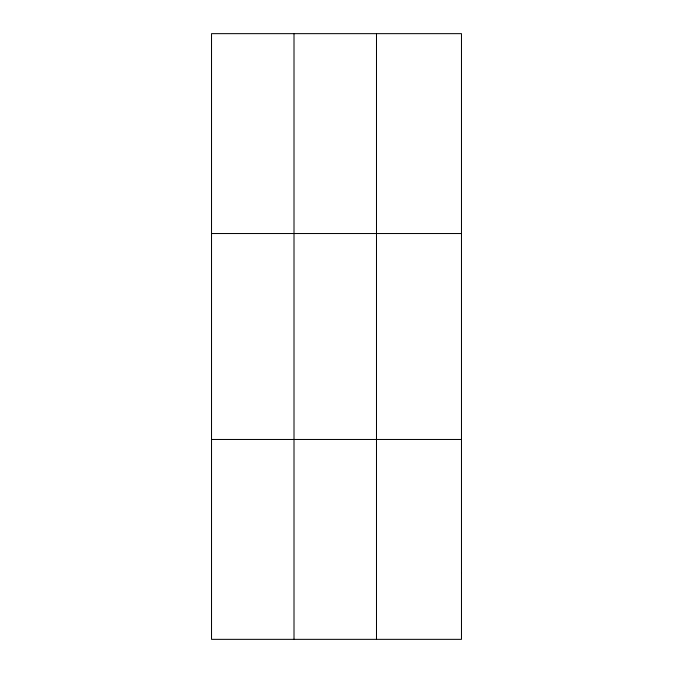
<?xml version="1.0" encoding="UTF-8"?>
<svg xmlns="http://www.w3.org/2000/svg" width="673" height="673" viewBox="0 0 673 673"><rect width="100%" height="100%" fill="white"/><g stroke="black" fill="none" stroke-linecap="round" stroke-linejoin="round"><path stroke-width="1.01" d="M294.008 639.35L294.008 33.65M376.493 639.35L376.493 33.65M211.524 233.531L461.476 233.531M211.524 439.469L461.476 439.469M461.476 572.723L461.476 639.35L211.524 639.35L211.524 33.65L461.476 33.65L461.476 572.723"/></g></svg>
